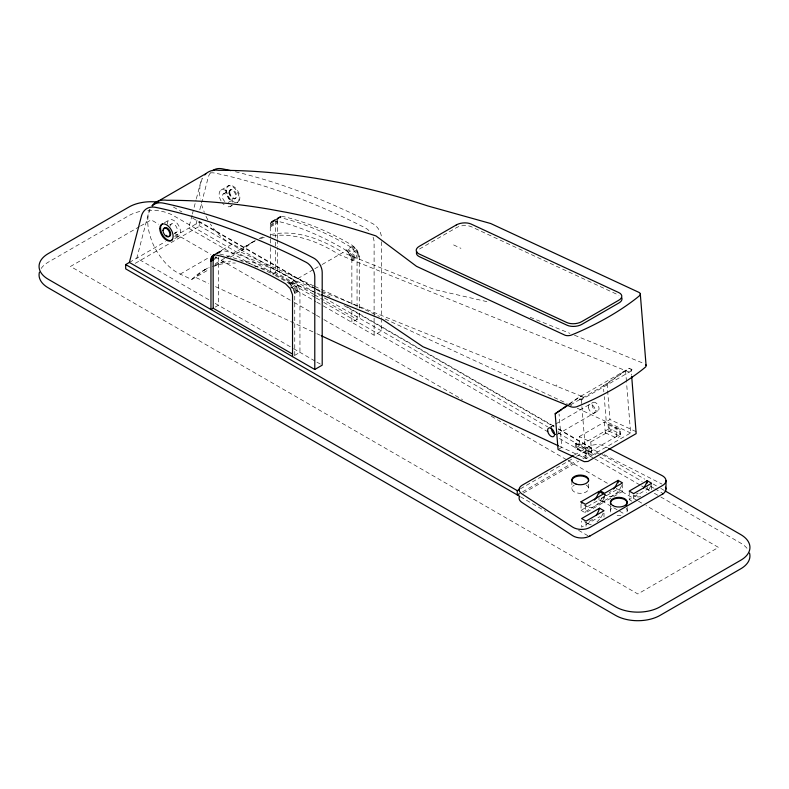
<?xml version="1.0" encoding="UTF-8"?>
<svg xmlns="http://www.w3.org/2000/svg" width="789" height="789" viewBox="0 0 789 789"><rect width="100%" height="100%" fill="white"/><g stroke="black" fill="none" stroke-linecap="round" stroke-linejoin="round"><path stroke-width="0.59" stroke-dasharray="3.94 2.96" d="M631.092 371.037L631.101 369.114L631.604 375.248M270.282 237.864L270.262 225.013L270.972 222.567L280.539 216.502L284.287 216.778A325.768 188.078 60 0 1 352.377 245.369L356.924 249.995L359.271 256.257L359.271 308.391M277.698 238.406L277.679 220.733L278.389 218.287L280.539 216.502M192.082 215.21L188.709 228.179L253.338 265.489M192.388 214.036L196.066 199.893M196.372 198.71L200.968 181.026A31.185 18.009 60 0 1 202.319 178.176M197.053 220.358L196.126 223.898L320.403 295.648M199.804 209.756L208.385 176.746A31.185 18.009 60 0 1 210.584 172.683M150.078 209.272C145.324 220.683 148.608 233.455 153.174 244.373A41.945 24.222 60 0 0 180.188 274.118L191.717 279.474L209.193 269.384M202.191 178.649L199.933 185.898L199.676 194.696L200.455 199.015M218.731 253.269L221.216 250.744L224.964 251.03A325.768 188.078 60 0 1 293.054 279.622L297.591 284.247L299.948 290.51L299.948 352.338L294.652 355.395M569.283 403.869L577.351 398.228L629.257 368.256L632.946 369.972L581.039 399.944L577.351 398.228M568.958 404.55L581.059 396.088L584.748 397.804M570.526 404.875L607.076 383.77L629.257 368.256M139.495 226.621L70.527 266.445L637.828 593.969L718.473 547.408L645.964 505.552M140.56 226.009L151.172 219.884L158.638 224.194M164.398 222.754L169.162 220.003M221.068 190.031L228.485 185.75M169.517 225.023L171.42 223.918M223.336 193.946L230.753 189.666M174.428 233.534L176.341 232.43M228.248 202.467L235.664 198.187M129.386 262.431L165.404 241.631M174.625 236.315L199.834 221.758L320.403 291.368M174.783 238.554L178.6 236.355M230.516 206.383L232.42 205.278M237.183 202.526L237.923 202.102M135.215 263.348L199.834 226.039L199.834 221.758M180.188 274.118L209.844 256.997M216.206 253.328L232.094 244.156L243.623 249.502A163.126 94.177 60 0 1 256.119 240.112M214.795 254.403L220.565 251.02M271.889 221.443L279.888 216.768M216.028 253.742L221.216 250.744M214.292 254.916L221.926 250.606M271.386 221.946L281.259 216.354M216.985 253.742L222.695 250.596M270.972 222.567L282.018 216.344M270.637 223.297L278.053 219.017M270.262 225.013L277.679 220.733M213.129 258.94L217.281 256.543M270.223 225.979L277.639 221.699M213.188 259.966L217.34 257.569M270.282 227.005L277.698 222.725M204.213 270.075L207.921 267.935A163.126 94.177 60 0 0 195.425 277.333L208.799 283.547M215.338 263.654L224.865 258.151M225.93 257.539L255.192 240.645M214.49 266.327L226.147 259.601M230.388 257.155L243.623 249.502M215.2 307.079L218.375 305.244L218.375 256.967M272.363 274.079L277.698 270.992L277.698 248.062M275.055 275.43A325.768 188.078 60 0 1 287.867 282.62L288.685 283.162L293.883 280.164M273.132 220.782L276.88 221.058A325.768 188.078 60 0 1 344.961 249.649L345.789 250.202L353.206 245.912M254.374 265.903A163.126 94.177 60 0 1 290.963 282.521L313.736 269.365M314.801 268.753L321.153 265.084M322.218 264.473L342.87 252.549L434.66 289.632L488.933 302.088M288.685 283.162L289.504 283.813L294.692 280.815M345.789 250.202L346.598 250.843L354.014 246.562M289.504 283.813L290.283 284.553L295.481 281.555M346.598 250.843L347.387 251.592L354.803 247.302M290.283 284.553L291.042 285.381L296.23 282.383M347.387 251.592L348.146 252.411L355.553 248.131M290.924 288.093L297.591 284.247M348.146 252.411L349.507 254.275L356.924 249.995M294.761 355.336L294.761 293.508L292.995 288.251L298.183 285.253M351.864 304.189L351.864 260.548L350.099 255.281L357.516 251.001M293.518 289.287L298.706 286.299M350.622 256.326L358.028 252.046M293.962 290.352L299.149 287.354M351.056 257.382L358.472 253.101M294.317 291.417L299.504 288.419M351.421 258.457L358.827 254.166M294.583 292.472L299.771 289.484M351.687 259.512L359.103 255.232M294.761 293.508L299.948 290.51M351.864 260.548L359.271 256.257M419.492 249.008L456.565 227.597A10.484 5.434 -4.6 0 1 471.358 226.749L618.971 295.254M323.253 305.856L374.104 335.217L381.521 330.936L381.521 319.93M549.746 427.441L593.308 402.282M557.073 434.532L597.855 410.98A4.912 2.84 60 0 0 596.721 403.495A4.912 2.84 60 0 0 592.174 405.418A4.912 2.84 60 0 0 597.855 410.98M579.244 436.603L604.443 422.056L620.381 429.541L620.746 434.009L587.144 453.409L575.605 448.053L575.25 443.586L576.404 442.915L587.933 448.27L588.446 454.533L591.651 452.679L590.774 441.948L579.244 436.603L580.112 447.324L591.651 452.679M558.987 448.971L561.768 447.363L559.066 413.988M636.171 431.691L609.966 419.531L606.258 421.671L604.236 396.64M608.053 424.65L619.582 429.995L620.095 436.258L608.556 430.902L608.053 424.65L608.852 424.186L609.216 428.654L620.746 434.009M575.605 448.053L609.216 428.654M576.404 442.915L576.917 449.178L580.112 447.324M604.443 422.056L605.311 432.786L608.556 430.902M590.774 441.948L615.972 427.411L616.84 438.132L620.095 436.258M574.412 455.046L589.304 446.456A10.967 6.332 0 0 1 604.305 446.179L607.569 447.836M575.25 443.586L586.779 448.941L587.933 448.27M619.582 429.995L620.381 429.541M520.424 488.805L572.341 458.833M576.572 456.387L591.405 447.827L591.405 452.107L580.812 458.222M522.545 491.863L576.572 460.668M523.354 493.095L578.662 461.161M582.913 458.695L589.304 455.016A10.967 6.332 0 0 1 599.443 453.31M559.539 446.327L586.119 458.665L630.618 432.974L626.545 382.665M581.029 504.22L581.029 510.335L598.989 499.97L603.417 502.524L603.417 496.37M585.458 511.558L603.417 501.183M604.571 500.522L622.531 490.147M581.029 510.335L585.458 512.889L603.417 502.524M622.531 491.488L618.112 488.933L600.153 499.299L604.571 501.853L622.531 491.488L622.531 484.13M629.237 491.074L629.237 499.634L647.197 489.269L649.85 490.797M579.195 399.086L582.893 398.869M530.149 317.296L569.924 333.362M574.471 335.207L644.071 363.551M290.963 282.521L315.896 292.591M317.03 293.044L320.423 294.425M453.596 244.925L460.973 248.357M629.237 372.112L339.162 254.689A163.126 94.177 60 0 0 271.653 235.881M313.637 285.855L239.915 251.642A163.126 94.177 60 0 1 255.389 240.734M314.752 286.377L320.334 288.971M321.448 289.484L379.529 316.438M385.111 319.032L567.173 403.534M568.287 404.047L571.64 405.605M577.223 408.199L630.618 432.974M605.311 432.786L616.84 438.132M576.917 449.178L588.446 454.533M215.486 286.644L315.817 333.214M316.931 333.727L320.275 335.276M604.305 454.74L661.951 484.071M321.468 291.979L330.009 296.911M347.071 306.763L554.065 426.267M558.326 428.733L591.405 447.827M173.422 207.034L181.953 211.965M192.615 218.119L315.245 288.922M316.31 289.533L320.581 291.999M344.034 305.54L554.105 426.829M558.375 429.295L601.031 453.922M602.096 454.533L644.751 479.16M653.282 484.081L656.478 485.935M660.748 488.391L663.943 490.245M324.318 297.907L547.665 426.849M558.326 433.013L595.636 454.553M599.867 456.989L642.167 481.418M650.629 486.3L653.805 488.135M654.86 488.746L662.267 493.017M313.618 294.297L275.479 272.274L275.479 249.344M314.673 294.908L357.052 319.367L357.052 312.099M315.245 297.483L173.422 215.604A31.461 18.167 0 0 0 147.464 210.407M316.31 298.104L322.711 301.792M323.776 302.414L548.779 432.313M559.44 438.467L593.565 458.172M594.63 458.784L640.481 485.255M641.556 485.876L644.751 487.72M645.816 488.342L650.077 490.797M654.347 493.263L659.683 496.34M660.748 496.962L740.723 543.128A31.461 18.167 0 0 1 747.844 549.46M290.411 286.89L315.837 301.576M316.902 302.187L322.198 305.244M633.922 495.206L635.697 496.232M174.635 233.426L210.89 254.364M215.15 256.819L292.995 301.763M294.06 302.384L315.393 314.693M316.458 315.314L322.859 319.003M323.924 319.624L462.551 399.658M491.34 416.276L567.054 459.987M568.119 460.608L608.644 484.002M616.101 488.312L637.433 500.62M638.498 501.242L641.694 503.086M629.237 499.634L631.89 501.173M603.072 493.855L606.613 495.896M601.77 500.907L624.119 513.807M583.949 504.891L587.489 506.933M601.336 517.781L599.571 516.765L581.611 527.131L581.611 521.016M208.838 299.741L136.803 258.151L149.062 210.998A31.185 18.009 60 0 1 149.673 209.509M215.2 303.41L292.532 348.057M293.597 348.669L315.837 361.51M316.902 362.121L322.198 365.179M584.531 521.687L588.071 523.728M520.424 496.754L545.801 511.41M578.584 530.336L588.101 535.83M291.042 285.381L292.995 288.251M349.507 254.275L350.099 255.281M201.432 204.41L204.341 212.369M626.446 381.442L625.549 370.396L603.368 385.91L603.851 391.877M607.076 383.77L609.966 419.531M586.779 448.941L587.144 453.409M586.119 458.665L581.059 396.088L294.672 280.371A163.126 94.177 60 0 0 241.256 261.001M556.699 384.785L556.827 386.294M651.615 485.669L651.615 490.482M647.197 486.823L647.197 489.269M633.656 494.831L633.656 499.644M627.216 507.445L627.216 510.749M610.439 506.351L610.439 510.749M604.571 494.496L604.571 501.853M603.999 513.166L603.999 517.979M598.989 497.524L598.989 499.97M588.653 484.081L588.653 488.49M586.03 522.328L586.03 527.141M585.458 505.532L585.458 512.889M571.877 480.787L571.877 488.49M381.521 241.73L381.521 318.717M374.104 316.882L374.104 242.341A11.44 6.608 60 0 0 372.941 236.848M374.104 318.105L374.104 335.217M359.271 313.243L359.271 318.085L351.864 322.366L351.864 309.032M357.052 307.246L357.052 257.549L354.695 251.277L350.158 246.651A325.768 188.078 60 0 0 282.067 218.07C278.132 216.048 274.404 220.042 275.479 224.007L275.479 237.282M277.698 239.619L277.698 246.858M275.479 242.105L275.479 248.14M270.282 239.067L270.282 246.306M270.282 247.519L270.282 275.272M191.717 279.474A163.126 94.177 60 0 1 209.223 267.649M212.359 266.435A163.126 94.177 60 0 1 235.388 263.053M259.098 238.594A163.126 94.177 60 0 1 263.21 236.848M270.814 234.58A163.126 94.177 60 0 1 342.87 252.549M215.012 264.68A163.126 94.177 60 0 1 230.654 261.149M551.511 426.967A4.912 2.84 60 0 1 554.144 425.863M558.208 431.396A4.912 2.84 60 0 1 558.267 432.471M232.094 244.156A41.945 24.222 60 0 1 210.367 223.987M207.842 219.825A41.945 24.222 60 0 1 205.594 215.496M260.557 238.603A163.126 94.177 60 0 1 267.106 236.72M41.156 268.487A31.461 18.167 0 0 1 48.277 262.165L128.923 215.604A31.461 18.167 0 0 1 141.448 211.166M210.416 172.899A31.185 18.009 60 0 1 215.072 173.126L218.681 173.866A874.123 504.674 60 0 1 279.987 191.293L295.53 196.915A874.123 504.674 60 0 1 358.314 224.372L365.563 228.08A11.44 6.608 60 0 1 370.731 232.794M235.428 171.736A874.123 504.674 60 0 1 287.403 187.013L302.946 192.634A874.123 504.674 60 0 1 365.731 220.092L372.98 223.8A11.44 6.608 60 0 1 381.452 236.759M231.572 205.396A9.438 5.454 60 0 1 225.792 205.909M224.066 204.657A9.438 5.454 60 0 1 222.459 202.951M221.068 200.929A9.438 5.454 60 0 1 223.238 189.616A9.438 5.454 60 0 1 232.469 202.063A9.438 5.454 60 0 1 226.196 188.098A9.438 5.454 60 0 1 236.759 190.928A9.438 5.454 60 0 1 235.803 202.951M224.895 201.56A4.912 2.84 60 0 1 222.528 194.952A4.912 2.84 60 0 1 227.262 195.416A4.912 2.84 60 0 1 228.8 201.954M170.404 226.167A4.912 2.84 60 0 1 173.58 224.007A4.912 2.84 60 0 1 177.308 229.461A4.912 2.84 60 0 1 174.783 232.577M219.776 254.028A325.768 188.078 60 0 1 232.005 257.362M233.12 257.717A325.768 188.078 60 0 1 253.466 265.173M254.443 265.587A325.768 188.078 60 0 1 274.069 274.907M167.209 224.323A9.438 5.454 60 0 1 173.886 220.466A9.438 5.454 60 0 1 180.553 232.035A9.438 5.454 60 0 1 173.886 235.881M621.683 485.422A13.541 7.811 -60 0 1 612.589 495.837A13.541 7.811 -60 0 1 604.571 493.293M586.197 485.067A8.393 4.842 0 0 1 586.197 491.912A8.393 4.842 0 0 1 574.333 491.912A8.393 4.842 0 0 1 574.333 485.067M611.061 491.439A13.541 7.811 -60 0 1 609.128 492.78M592.519 519.27A13.541 7.811 -60 0 1 588.663 521.499M651.615 483.253A13.541 7.811 -60 0 1 650.767 485.758M650.402 486.586A13.541 7.811 -60 0 1 646.418 492.592M640.707 496.557A13.541 7.811 -60 0 1 634.514 495.147M638.212 493.115A13.541 7.811 -60 0 1 636.289 494.003M603.141 513.254A13.541 7.811 -60 0 1 596.948 521.825M591.237 524.448A13.541 7.811 -60 0 1 586.888 522.643M626.091 508.333A8.393 4.842 0 0 1 626.93 512.002M621.002 515.434A8.393 4.842 0 0 1 614.631 514.951M610.725 512.002A8.393 4.842 0 0 1 611.564 508.333M602.204 497.287A13.541 7.811 -60 0 1 586.306 505.848M588.466 407.558A4.912 2.84 60 0 0 594.147 413.12A4.912 2.84 60 0 0 593.012 405.635A4.912 2.84 60 0 0 588.466 407.558M229.727 191.914A4.912 2.84 60 0 0 234.944 198.404A4.912 2.84 60 0 0 234.944 191.451A4.912 2.84 60 0 0 229.727 191.914M226.532 190.07A9.438 5.454 60 0 0 236.542 202.526A9.438 5.454 60 0 0 236.542 189.182A9.438 5.454 60 0 0 226.532 190.07M228.988 192.348A4.912 2.84 60 0 0 234.205 198.838A4.912 2.84 60 0 0 234.205 191.885A4.912 2.84 60 0 0 228.988 192.348"/><path stroke-width="1.18" d="M292.64 354.113L213.188 308.243L210.959 309.525L210.959 261.258C209.884 257.293 213.612 253.299 217.547 255.311A325.768 188.078 60 0 1 285.638 283.902L290.184 288.527L292.532 294.79L292.532 356.618M213.188 308.243L213.129 258.94L213.533 256.257L214.795 254.403L212.566 255.695M519.359 496.143L125.678 268.852L125.678 264.571L129.386 262.431L141.645 215.279A31.185 18.009 60 0 1 155.749 207.379L159.358 208.118A874.123 504.674 60 0 1 220.654 225.546L236.207 231.167A874.123 504.674 60 0 1 298.992 258.624L306.231 262.333A11.44 6.608 60 0 1 314.781 276.594L314.781 369.469L322.198 365.179L322.198 272.313A11.44 6.608 60 0 0 313.647 258.052L306.408 254.344A874.123 504.674 60 0 0 243.623 226.887L228.07 221.255A874.123 504.674 60 0 0 166.775 203.838L163.165 203.098A31.185 18.009 60 0 0 152.228 205.85M631.703 376.471L636.161 433.625L587.953 461.447L584.255 461.664L558.06 449.503L555.16 413.742L567.261 405.28M561.896 409.491L555.16 413.742M563.918 408.081L567.942 405.25M154.368 203.384L206.274 173.422M212.063 256.198L214.292 254.916M211.639 256.819L213.868 255.537M211.314 257.549L213.533 256.257M210.939 259.265L213.158 257.973M210.9 260.232L213.129 258.94M210.959 261.258L213.188 259.966M573.347 455.667L522.288 485.146A10.967 6.332 0 0 0 521.815 493.806L572.617 527.091A11.914 6.884 0 0 0 589.985 527.407L662.504 485.541A11.914 6.884 0 0 0 661.951 475.511L608.654 448.389M125.678 264.571L517.249 490.64L519.369 489.417M519.369 493.697L517.249 494.92L517.249 490.64M581.029 501.774L598.989 491.409L603.417 493.963L585.458 504.329L581.029 501.774A13.541 7.811 -60 0 0 581.887 503.293M599.571 508.195L581.611 518.57L586.03 521.125L603.999 510.749L599.571 508.195A13.541 7.811 -60 0 1 596.06 515.464M589.166 536.441L663.322 493.628M321.557 294.879L382.754 319.604L423.032 346.795L569.914 406.365A5.73 2.969 -4.6 0 0 576.729 406.749L580.842 405.063A264.808 137.237 -4.6 0 0 642.769 369.311L645.55 367.013A5.73 2.969 -4.6 0 0 645.767 364.715M321.389 335.798L558.425 445.815M665.009 490.857L740.723 534.567A31.461 18.167 0 0 1 740.723 560.259L660.077 606.82A31.461 18.167 0 0 1 615.578 606.82L48.277 279.286A31.461 18.167 0 0 1 48.277 253.594L128.923 207.034A31.461 18.167 0 0 1 158.5 202.221M129.386 262.431L314.781 369.469M640.293 293.942L646.083 365.465M665.985 480.452L665.985 489.012M647.197 483.154L647.197 480.708L651.615 483.253L633.656 493.628L629.237 491.074L647.197 480.708A13.541 7.811 -60 0 1 643.686 487.967M618.112 482.819L618.112 480.373L622.531 482.927L604.571 493.293L600.153 490.738L618.112 480.373A13.541 7.811 -60 0 1 613.497 489.042M598.989 493.855L598.989 491.409A13.541 7.811 -60 0 1 594.373 500.088M555.456 434.502A4.912 2.84 60 0 1 551.333 427.894M204.726 174.911A41.945 24.222 60 0 1 218.76 170.306A1248.218 720.663 60 0 1 321.005 179.182L338.54 182.407A1248.218 720.663 60 0 1 427.885 205.968L490.679 223.524L639.287 292.541A5.73 2.969 -4.6 0 1 639.761 295.5L636.979 297.798A264.808 137.237 -4.6 0 1 575.053 333.55L570.94 335.226A5.73 2.969 -4.6 0 1 565.23 335.305L416.523 266.337L375.978 235.931A1248.218 720.663 60 0 0 286.634 212.379L269.088 209.154A1248.218 720.663 60 0 0 166.854 200.278A41.945 24.222 60 0 0 152.109 205.722M416.77 251.612A10.484 5.434 -4.6 0 0 419.452 256.711L567.054 325.226A10.484 5.434 -4.6 0 0 581.858 324.368L618.931 302.956A10.484 5.434 -4.6 0 0 621.663 297.542M39.45 272.166A31.461 18.167 0 0 0 48.277 287.847L615.578 615.381A31.461 18.167 0 0 0 660.077 615.381L740.723 568.82A31.461 18.167 0 0 0 749.55 553.138M212.626 170.68A31.185 18.009 60 0 1 222.488 168.846L226.098 169.586A874.123 504.674 60 0 1 230.753 170.631M163.846 229.057A4.912 2.84 60 0 1 169.665 230.615A4.912 2.84 60 0 1 168.106 236.424M167.209 236.039A4.912 2.84 60 0 1 166.311 235.388M171.923 240.201A9.438 5.454 60 0 1 162.485 234.757A9.438 5.454 60 0 1 162.485 223.859M589.985 535.968A11.914 6.884 0 0 1 572.617 535.652L521.815 502.366A10.967 6.332 0 0 1 519.507 496.419M665.443 487.178A11.914 6.884 0 0 1 662.504 494.101M571.877 480.787A8.393 4.842 0 0 1 580.26 475.935A8.393 4.842 0 0 1 588.653 480.787M626.93 504.299A8.393 4.842 0 0 1 626.091 505.463M610.725 504.299A8.393 4.842 0 0 1 617.728 498.244A8.393 4.842 0 0 1 627.216 503.047M456.348 224.914L419.265 246.326A10.484 5.434 -4.6 0 0 419.235 254.028L566.837 322.543A10.484 5.434 -4.6 0 0 581.641 321.685L618.714 300.274A10.484 5.434 -4.6 0 0 618.754 292.571L471.141 224.066A10.484 5.434 -4.6 0 0 456.348 224.914M547.674 431.11A4.912 2.84 60 0 0 553.365 436.672A4.912 2.84 60 0 0 552.231 429.186A4.912 2.84 60 0 0 547.674 431.11M162.988 230.447A4.912 2.84 60 0 0 168.205 236.937A4.912 2.84 60 0 0 168.205 229.984A4.912 2.84 60 0 0 162.988 230.447M159.792 228.603A9.438 5.454 60 0 0 169.803 241.059A9.438 5.454 60 0 0 169.803 227.715A9.438 5.454 60 0 0 159.792 228.603M612.895 505.611A8.393 4.842 0 0 0 626.93 503.441A8.393 4.842 0 0 0 616.653 497.514A8.393 4.842 0 0 0 612.895 505.611M576.069 484.121A8.393 4.842 0 0 0 588.653 479.929A8.393 4.842 0 0 0 576.069 475.728A8.393 4.842 0 0 0 576.069 484.121"/></g></svg>
